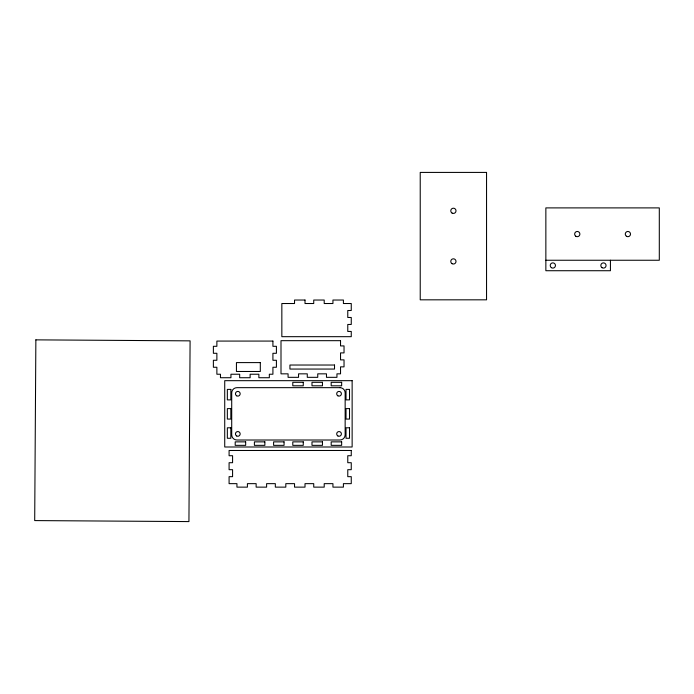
<?xml version="1.0" encoding="UTF-8"?>
<svg xmlns="http://www.w3.org/2000/svg" width="694" height="694" viewBox="0 0 694 694"><rect width="100%" height="100%" fill="white"/><g stroke="black" fill="none" stroke-linecap="round" stroke-linejoin="round"><path stroke-width="1.04" d="M545.857 260.25L659.3 260.25L659.3 207.896L545.857 207.896L545.857 270.721L610.434 270.721L610.434 260.25M35.862 339.86L34.7 520.587L188.933 521.584L190.095 340.858L35.862 339.86M486.546 172.416L420.226 172.416L420.226 299.825L486.546 299.825L486.546 172.416M305.013 300.034L294.534 300.034L294.534 303.521L281.842 303.521L281.842 336.677L351.259 336.677L351.259 331.446L347.772 331.446L347.772 324.462L351.259 324.462L351.259 317.479L347.772 317.479L347.772 310.504L351.259 310.504L351.259 303.521L343.409 303.521L343.409 300.034L332.938 300.034L332.938 303.521L324.211 303.521L324.211 300.034L313.731 300.034L313.731 303.521L305.013 303.521L305.013 300.034M340.537 340.676L281.001 340.676L281.001 373.84L288.079 373.84L288.079 377.328L298.55 377.328L298.55 373.84L307.277 373.84L307.277 377.328L317.748 377.328L317.748 373.84L326.475 373.84L326.475 377.328L336.946 377.328L336.946 373.84L340.537 373.84L340.537 366.857L344.033 366.857L344.033 359.874L340.537 359.874L340.537 352.899L344.033 352.899L344.033 345.916L340.537 345.916L340.537 340.676M272.916 341.075L216.875 341.075L216.875 346.306L213.379 346.306L213.379 353.289L216.875 353.289L216.875 360.273L213.379 360.273L213.379 367.256L216.875 367.256L216.875 374.231L220.466 374.231L220.466 377.727L230.937 377.727L230.937 374.231L239.664 374.231L239.664 377.727L250.135 377.727L250.135 374.231L258.862 374.231L258.862 377.727L269.333 377.727L269.333 374.231L272.916 374.231L272.916 367.256L276.412 367.256L276.412 360.273L272.916 360.273L272.916 353.289L276.412 353.289L276.412 346.306L272.916 346.306L272.916 341.075M260.311 362.598L236.437 362.598L236.437 371.481L260.311 371.481L260.311 362.598M334.517 365.027L289.936 365.027L289.936 369.061L334.517 369.061L334.517 365.027M352.136 380.676L224.726 380.676L224.726 446.997L352.136 446.997L352.136 380.676M303.261 382.325L292.79 382.325L292.79 385.812L303.261 385.812L303.261 382.325M322.458 382.325L311.988 382.325L311.988 385.812L322.458 385.812L322.458 382.325M341.656 382.325L331.185 382.325L331.185 385.812L341.656 385.812L341.656 382.325M339.913 387.66L236.94 387.66A5.24 5.24 0 0 0 231.709 392.891L231.709 434.782A5.24 5.24 0 0 0 236.94 440.013L339.913 440.013A5.24 5.24 0 0 0 345.152 434.782L345.152 392.891A5.24 5.24 0 0 0 339.913 387.66M230.842 389.403L227.346 389.403L227.346 399.874L230.842 399.874L230.842 389.403M349.507 389.403L346.02 389.403L346.02 399.874L349.507 399.874L349.507 389.403M230.842 408.601L227.346 408.601L227.346 419.072L230.842 419.072L230.842 408.601M349.507 408.601L346.02 408.601L346.02 419.072L349.507 419.072L349.507 408.601M230.842 427.799L227.346 427.799L227.346 438.27L230.842 438.27L230.842 427.799M349.507 427.799L346.02 427.799L346.02 438.27L349.507 438.27L349.507 427.799M245.667 441.861L235.197 441.861L235.197 445.348L245.667 445.348L245.667 441.861M264.865 441.861L254.394 441.861L254.394 445.348L264.865 445.348L264.865 441.861M284.063 441.861L273.592 441.861L273.592 445.348L284.063 445.348L284.063 441.861M303.261 441.861L292.79 441.861L292.79 445.348L303.261 445.348L303.261 441.861M322.458 441.861L311.988 441.861L311.988 445.348L322.458 445.348L322.458 441.861M341.656 441.861L331.185 441.861L331.185 445.348L341.656 445.348L341.656 441.861M351.259 450.484L229.089 450.484L229.089 455.724L232.577 455.724L232.577 462.707L229.089 462.707L229.089 469.682L232.577 469.682L232.577 476.665L229.089 476.665L229.089 483.649L236.94 483.649L236.94 487.136L247.411 487.136L247.411 483.649L256.138 483.649L256.138 487.136L266.609 487.136L266.609 483.649L275.336 483.649L275.336 487.136L285.815 487.136L285.815 483.649L294.534 483.649L294.534 487.136L305.013 487.136L305.013 483.649L313.731 483.649L313.731 487.136L324.211 487.136L324.211 483.649L332.938 483.649L332.938 487.136L343.409 487.136L343.409 483.649L351.259 483.649L351.259 476.665L347.772 476.665L347.772 469.682L351.259 469.682L351.259 462.707L347.772 462.707L347.772 455.724L351.259 455.724L351.259 450.484M236.637 435.945A2.36 2.36 0 0 0 240.176 433.906A2.36 2.36 0 0 0 236.637 431.868A2.36 2.36 0 0 0 236.637 435.945M236.637 395.806A2.36 2.36 0 0 0 240.176 393.767A2.36 2.36 0 0 0 236.637 391.728A2.36 2.36 0 0 0 236.637 395.806M337.865 435.945A2.36 2.36 0 0 0 341.396 433.906A2.36 2.36 0 0 0 337.865 431.868A2.36 2.36 0 0 0 337.865 435.945M337.865 395.806A2.36 2.36 0 0 0 341.396 393.767A2.36 2.36 0 0 0 337.865 391.728A2.36 2.36 0 0 0 337.865 395.806M452.08 263.694A2.62 2.62 0 0 0 456.01 261.43A2.62 2.62 0 0 0 452.08 259.157A2.62 2.62 0 0 0 452.08 263.694M452.08 213.084A2.62 2.62 0 0 0 456.01 210.811A2.62 2.62 0 0 0 452.08 208.547A2.62 2.62 0 0 0 452.08 213.084M575.803 236.238A2.62 2.62 0 0 0 579.88 234.26A2.62 2.62 0 0 0 576.124 231.718A2.62 2.62 0 0 0 575.803 236.238M626.422 236.238A2.62 2.62 0 0 0 630.499 234.26A2.62 2.62 0 0 0 626.743 231.718A2.62 2.62 0 0 0 626.422 236.238M601.984 267.658A2.62 2.62 0 0 0 606.062 265.672A2.62 2.62 0 0 0 602.305 263.13A2.62 2.62 0 0 0 601.984 267.658M551.374 267.658A2.62 2.62 0 0 0 555.452 265.672A2.62 2.62 0 0 0 551.695 263.13A2.62 2.62 0 0 0 551.374 267.658"/></g></svg>
